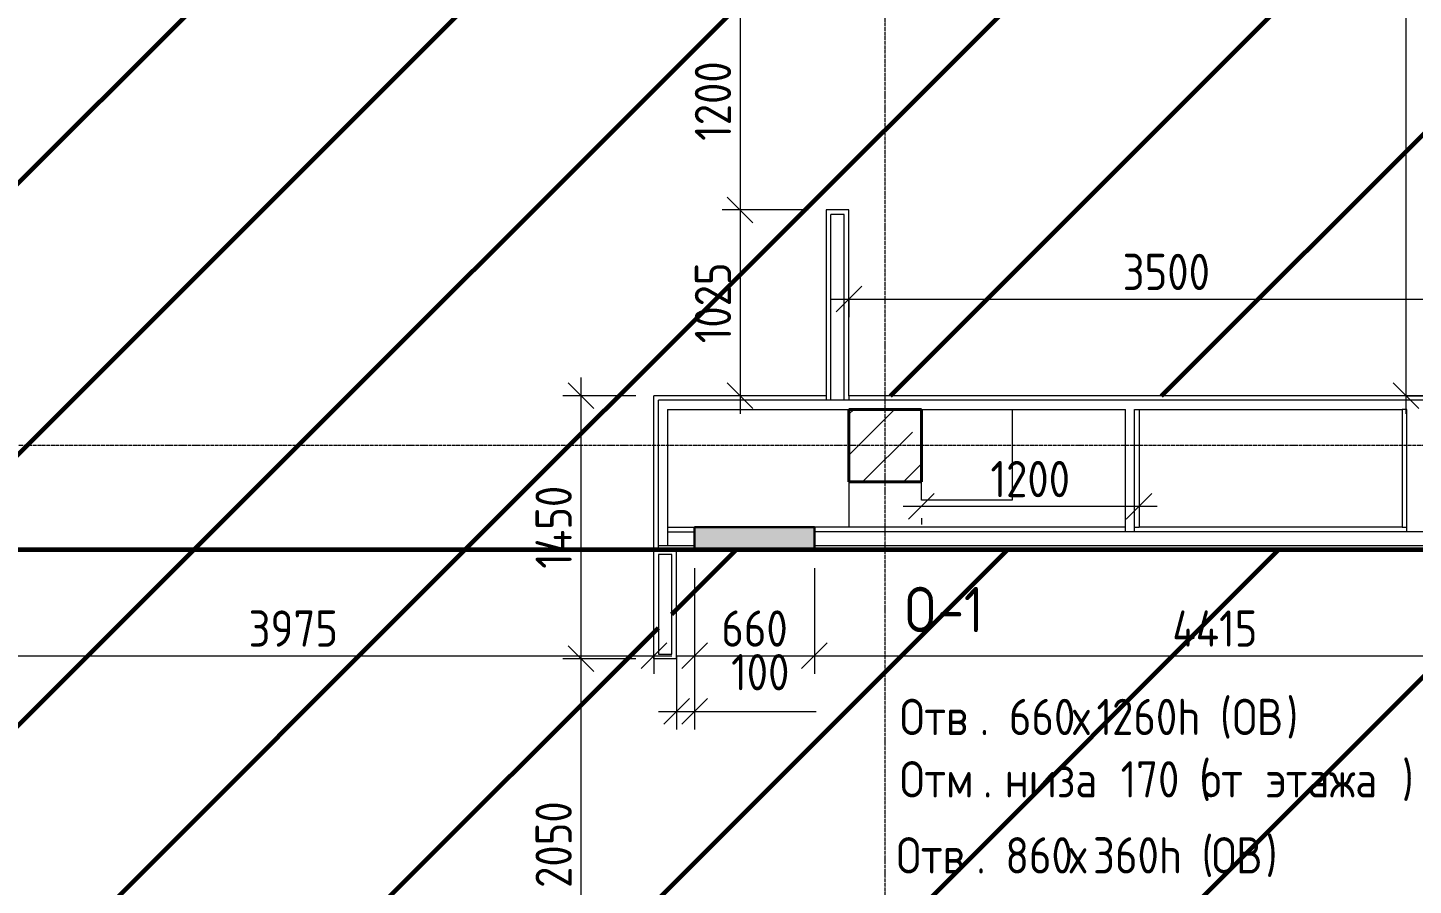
# Model space of a CAD drawing. Header units: millimetres. Extents: x -56773 to 323062, y -262288 to 76460.
# Drawn here: x 23083 to 30721, y -197648 to -192919 of the extents above; entities that cross this region are included whole.
import ezdxf

# ---------------------------------------------------------------- set-up
doc = ezdxf.new("R2010")
doc.units = ezdxf.units.MM
doc.linetypes.add('ADSK_Линия сетки', pattern=[25, 20, -2.5, 0, -2.5])
doc.linetypes.add('ADSK_Невидимые', pattern=[5, 3, -2])
for name, color, linetype, lineweight in [('1.1)Стяжка керамзит  2 этаж', 5, 'Continuous', 60), ('Марки', 7, 'Continuous', 20), ('Несущие колонны', 7, 'Continuous', 18), ('Обобщенные модели', 7, 'ADSK_Невидимые', 18), ('Оси', 7, 'Continuous', 9), ('Перекрытие', 7, 'Continuous', 18), ('Размеры', 7, 'Continuous', 9), ('Стены внутренние', 7, 'Continuous', 18), ('Стены штриховка', 7, 'Continuous', 9), ('Узлы', 7, 'Continuous', 18)]:
    doc.layers.add(name, color=color, linetype=linetype, lineweight=lineweight)
doc.styles.add('GOST Common_2', font='', dxfattribs={"width": 0.9, "height": 250})
doc.styles.add('GOST Common_3', font='', dxfattribs={"width": 0.9, "height": 200})
doc.styles.get('GOST Common_2').set_extended_font_data('GOST Common')
doc.styles.get('GOST Common_3').set_extended_font_data('GOST Common')
doc.dimstyles.new('ADSK_Основной_2_0', dxfattribs={"dimscale": 304.8, "dimtxt": 201.142999, "dimasz": 0.463911, "dimexe": 0.328084, "dimexo": 0.328084, "dimgap": 0.164042, "dimtad": 1, "dimdec": 3, "dimrnd": 0.001, "dimdsep": 46, "dimtxsty": 'GOST Common_3', "dimblk1": 'OBLIQUE', "dimblk2": 'OBLIQUE', "dimsah": 1, "dimcen": 0.09, "dimdle": 0.328084, "dimazin": 2, "dimtfac": 1, "dimtdec": 4, "dimtix": 1, "dimtmove": 0, "dimatfit": 3, "dimfxl": 1, "dimtvp": 1, "dimtolj": 1, "dimtzin": 0, "dimlwd": 20, "dimlwe": 20, "dimarcsym": 2})
doc.dimstyles.new('ADSK_Основной_2_0_1', dxfattribs={"dimscale": 304.8, "dimtxt": 201.142999, "dimasz": 0.463911, "dimexe": 0.328084, "dimexo": 0.328084, "dimgap": 0.164042, "dimtad": 1, "dimdec": 3, "dimrnd": 0.001, "dimdsep": 46, "dimtxsty": 'GOST Common_3', "dimblk1": 'OBLIQUE', "dimblk2": 'OBLIQUE', "dimsah": 1, "dimcen": 0.09, "dimdle": 0.328084, "dimazin": 2, "dimtfac": 1, "dimtdec": 4, "dimtix": 1, "dimtmove": 1, "dimatfit": 3, "dimfxl": 1, "dimtvp": 1, "dimtolj": 1, "dimtzin": 0, "dimlwd": 20, "dimlwe": 20, "dimarcsym": 2})
doc.dimstyles.new('ADSK_Основной_2_0_2', dxfattribs={"dimscale": 304.8, "dimtxt": 201.142999, "dimasz": 0.463911, "dimexe": 0.328084, "dimexo": 0.328084, "dimgap": 0.164042, "dimtad": 1, "dimdec": 3, "dimrnd": 0.001, "dimdsep": 46, "dimtxsty": 'GOST Common_3', "dimblk1": 'OBLIQUE', "dimblk2": 'OBLIQUE', "dimsah": 1, "dimcen": 0.09, "dimdle": 0.328084, "dimazin": 2, "dimtfac": 1, "dimtdec": 4, "dimtix": 1, "dimtmove": 0, "dimatfit": 3, "dimfxl": 1, "dimtvp": 1, "dimtolj": 1, "dimtzin": 0, "dimlwd": 20, "dimlwe": 20, "dimarcsym": 2})

# ---------------------------------------------------------------- blocks, each defined once
blk = doc.blocks.new('ADSK_КолоннаЖБ_Прямоугольная - 400x400 мм-1807143-Кладочный план 4-го этажа')
at = {"layer": 'Несущие колонны', "lineweight": 40}
for p, q in [((-200, 200), (200, 200)), ((-200, -200), (-200, 200)), ((200, 200), (200, -200)), ((200, -200), (-200, -200))]:
    blk.add_line(p, q, dxfattribs=at)
blk = doc.blocks.new('ADSK_ОбобщеннаяМодель_ОтверстиеПрямоугольное_вСтене - О-1_ОВ_660х1260-4085612-Кладочный план 4-го этажа')
at = {"layer": 'Обобщенные модели'}
blk.add_hatch(color=256, dxfattribs=at).paths.add_polyline_path([(450.3, 62.5), (-209.7, 62.5), (-209.7, -62.5), (450.3, -62.5)])
at = {"layer": 'Узлы', "lineweight": 30}
for p, q in [((-209.7, -62.5), (-209.7, 62.5)), ((-209.7, 62.5), (450.3, 62.5)), ((450.3, 62.5), (450.3, -62.5)), ((450.3, -62.5), (-209.7, -62.5))]:
    blk.add_line(p, q, dxfattribs=at)
blk = doc.blocks.new('_Oblique')
at = {"color": 0, "linetype": 'ByBlock', "lineweight": -2}
blk.add_line((-0.5, -0.5), (0.5, 0.5), dxfattribs=at)
blk = doc.blocks.new('*D6016')
at = {"layer": 'Defpoints', "color": 0, "transparency": 16777216}
for p in [(22559.4, -195798.5), (26534.4, -196282.3), (26534.4, -196382.2)]:
    blk.add_point(p, dxfattribs=at)
at = {"layer": 'Размеры', "color": 0, "lineweight": 20, "transparency": 16777216}
for p, q in [((22559.4, -195898.5), (22559.4, -196482.2)), ((22459.4, -196382.2), (26634.4, -196382.2)), ((26534.4, -196382.3), (26534.4, -196482.2))]:
    blk.add_line(p, q, dxfattribs=at)
at = {"layer": 'Размеры', "color": 0, "lineweight": 20, "transparency": 16777216, "xscale": 141.4, "yscale": 141.4, "zscale": 141.4, "rotation": 180}
blk.add_blockref('_Oblique', (22559.4, -196382.2), dxfattribs=at)
at = {"layer": 'Размеры', "color": 0, "lineweight": 20, "transparency": 16777216, "xscale": 141.4, "yscale": 141.4, "zscale": 141.4}
blk.add_blockref('_Oblique', (26534.4, -196382.2), dxfattribs=at)
at = {"layer": 'Размеры', "color": 0, "lineweight": 9, "transparency": 16777216, "insert": (24546.9, -196232.2), "char_height": 200, "width": 605.475, "attachment_point": 5, "style": 'GOST Common_3'}
blk.add_mtext('\\A1;3975', dxfattribs=at)
blk = doc.blocks.new('*D6017')
at = {"layer": 'Defpoints', "color": 0, "transparency": 16777216}
for p in [(26759.4, -195798.5), (26659.4, -196282.3), (26759.4, -196689.5)]:
    blk.add_point(p, dxfattribs=at)
at = {"layer": 'Размеры', "color": 0, "lineweight": 20, "transparency": 16777216}
for p, q in [((26759.4, -195898.5), (26759.4, -196789.5)), ((26659.4, -196382.3), (26659.4, -196789.5)), ((26559.4, -196689.5), (26759.4, -196689.5)), ((26759.4, -196689.5), (27429.3, -196689.5))]:
    blk.add_line(p, q, dxfattribs=at)
at = {"layer": 'Размеры', "color": 0, "lineweight": 20, "transparency": 16777216, "xscale": 141.4, "yscale": 141.4, "zscale": 141.4, "rotation": 180}
blk.add_blockref('_Oblique', (26659.4, -196689.5), dxfattribs=at)
at = {"layer": 'Размеры', "color": 0, "lineweight": 20, "transparency": 16777216, "xscale": 141.4, "yscale": 141.4, "zscale": 141.4}
blk.add_blockref('_Oblique', (26759.4, -196689.5), dxfattribs=at)
at = {"layer": 'Размеры', "color": 0, "lineweight": 9, "transparency": 16777216, "insert": (26960.5, -196372.8), "char_height": 200, "width": 409.104, "attachment_point": 1, "line_spacing_factor": 1.022761, "style": 'GOST Common_3'}
blk.add_mtext('\\A1;100', dxfattribs=at)
blk = doc.blocks.new('*D6018')
at = {"layer": 'Defpoints', "color": 0, "transparency": 16777216}
for p in [(26759.4, -195798.5), (27419.4, -195798.5), (27419.4, -196382.2)]:
    blk.add_point(p, dxfattribs=at)
at = {"layer": 'Размеры', "color": 0, "lineweight": 20, "transparency": 16777216}
for p, q in [((26759.4, -195898.5), (26759.4, -196482.2)), ((27419.4, -195898.5), (27419.4, -196482.2)), ((26659.4, -196382.2), (27519.4, -196382.2))]:
    blk.add_line(p, q, dxfattribs=at)
at = {"layer": 'Размеры', "color": 0, "lineweight": 20, "transparency": 16777216, "xscale": 141.4, "yscale": 141.4, "zscale": 141.4, "rotation": 180}
blk.add_blockref('_Oblique', (26759.4, -196382.2), dxfattribs=at)
at = {"layer": 'Размеры', "color": 0, "lineweight": 20, "transparency": 16777216, "xscale": 141.4, "yscale": 141.4, "zscale": 141.4}
blk.add_blockref('_Oblique', (27419.4, -196382.2), dxfattribs=at)
at = {"layer": 'Размеры', "color": 0, "lineweight": 9, "transparency": 16777216, "insert": (27089.4, -196232.2), "char_height": 200, "width": 454.106, "attachment_point": 5, "style": 'GOST Common_3'}
blk.add_mtext('\\A1;660', dxfattribs=at)
blk = doc.blocks.new('*D6019')
at = {"layer": 'Defpoints', "color": 0, "transparency": 16777216}
for p in [(27419.4, -195798.5), (31834.4, -195798.5), (31834.4, -196382.2)]:
    blk.add_point(p, dxfattribs=at)
at = {"layer": 'Размеры', "color": 0, "lineweight": 20, "transparency": 16777216}
for p, q in [((27419.4, -195898.5), (27419.4, -196482.2)), ((31834.4, -195898.5), (31834.4, -196482.2)), ((27319.4, -196382.2), (31934.4, -196382.2))]:
    blk.add_line(p, q, dxfattribs=at)
at = {"layer": 'Размеры', "color": 0, "lineweight": 20, "transparency": 16777216, "xscale": 141.4, "yscale": 141.4, "zscale": 141.4, "rotation": 180}
blk.add_blockref('_Oblique', (27419.4, -196382.2), dxfattribs=at)
at = {"layer": 'Размеры', "color": 0, "lineweight": 20, "transparency": 16777216, "xscale": 141.4, "yscale": 141.4, "zscale": 141.4}
blk.add_blockref('_Oblique', (31834.4, -196382.2), dxfattribs=at)
at = {"layer": 'Размеры', "color": 0, "lineweight": 9, "transparency": 16777216, "insert": (29626.9, -196232.2), "char_height": 200, "width": 601.383, "attachment_point": 5, "style": 'GOST Common_3'}
blk.add_mtext('\\A1;4415', dxfattribs=at)
blk = doc.blocks.new('*D6066')
at = {"layer": 'Defpoints', "color": 0, "transparency": 16777216}
for p in [(27484.4, -192723.5), (27010.2, -193923.5), (27484.4, -193923.5)]:
    blk.add_point(p, dxfattribs=at)
at = {"layer": 'Размеры', "color": 0, "lineweight": 20, "transparency": 16777216}
for p, q in [((27010.2, -192623.5), (27010.2, -194023.5)), ((27384.4, -192723.5), (26910.2, -192723.5)), ((27384.4, -193923.5), (26910.2, -193923.5))]:
    blk.add_line(p, q, dxfattribs=at)
at = {"layer": 'Размеры', "color": 0, "lineweight": 20, "transparency": 16777216, "xscale": 141.4, "yscale": 141.4, "zscale": 141.4}
for p, rotation in [((27010.2, -192723.5), 90), ((27010.2, -193923.5), 270)]:
    blk.add_blockref('_Oblique', p, dxfattribs=dict(at, rotation=rotation))
at = {"layer": 'Размеры', "color": 0, "lineweight": 9, "transparency": 16777216, "insert": (26860.2, -193323.5), "char_height": 200, "width": 560.473, "attachment_point": 5, "rotation": 90, "style": 'GOST Common_3'}
blk.add_mtext('\\A1;1200', dxfattribs=at)
blk = doc.blocks.new('*D6067')
at = {"layer": 'Defpoints', "color": 0, "transparency": 16777216}
for p in [(27484.4, -193923.5), (27010.2, -194948.5), (27110.2, -194948.5)]:
    blk.add_point(p, dxfattribs=at)
at = {"layer": 'Размеры', "color": 0, "lineweight": 20, "transparency": 16777216}
for p, q in [((27010.2, -193823.5), (27010.2, -195048.5)), ((27384.4, -193923.5), (26910.2, -193923.5)), ((27010.2, -194948.5), (26910.2, -194948.5))]:
    blk.add_line(p, q, dxfattribs=at)
at = {"layer": 'Размеры', "color": 0, "lineweight": 20, "transparency": 16777216, "xscale": 141.4, "yscale": 141.4, "zscale": 141.4}
for p, rotation in [((27010.2, -193923.5), 90), ((27010.2, -194948.5), 270)]:
    blk.add_blockref('_Oblique', p, dxfattribs=dict(at, rotation=rotation))
at = {"layer": 'Размеры', "color": 0, "lineweight": 9, "transparency": 16777216, "insert": (26860.2, -194436), "char_height": 200, "width": 560.473, "attachment_point": 5, "rotation": 90, "style": 'GOST Common_3'}
blk.add_mtext('\\A1;1025', dxfattribs=at)
blk = doc.blocks.new('*D6068')
at = {"layer": 'Defpoints', "color": 0, "transparency": 16777216}
for p in [(26534.4, -194948.5), (26132, -196398.5), (26534.4, -196398.5)]:
    blk.add_point(p, dxfattribs=at)
at = {"layer": 'Размеры', "color": 0, "lineweight": 20, "transparency": 16777216}
for p, q in [((26132, -194848.5), (26132, -196498.5)), ((26434.4, -194948.5), (26032, -194948.5)), ((26434.4, -196398.5), (26032, -196398.5))]:
    blk.add_line(p, q, dxfattribs=at)
at = {"layer": 'Размеры', "color": 0, "lineweight": 20, "transparency": 16777216, "xscale": 141.4, "yscale": 141.4, "zscale": 141.4}
for p, rotation in [((26132, -194948.5), 90), ((26132, -196398.5), 270)]:
    blk.add_blockref('_Oblique', p, dxfattribs=dict(at, rotation=rotation))
at = {"layer": 'Размеры', "color": 0, "lineweight": 9, "transparency": 16777216, "insert": (25982, -195673.5), "char_height": 200, "width": 580.928, "attachment_point": 5, "rotation": 90, "style": 'GOST Common_3'}
blk.add_mtext('\\A1;1450', dxfattribs=at)
blk = doc.blocks.new('*D6069')
at = {"layer": 'Defpoints', "color": 0, "transparency": 16777216}
for p in [(26534.4, -196398.5), (26132, -198448.5), (26534.4, -198448.5)]:
    blk.add_point(p, dxfattribs=at)
at = {"layer": 'Размеры', "color": 0, "lineweight": 20, "transparency": 16777216}
for p, q in [((26132, -196298.5), (26132, -198548.5)), ((26434.4, -196398.5), (26032, -196398.5)), ((26434.4, -198448.5), (26032, -198448.5))]:
    blk.add_line(p, q, dxfattribs=at)
at = {"layer": 'Размеры', "color": 0, "lineweight": 20, "transparency": 16777216, "xscale": 141.4, "yscale": 141.4, "zscale": 141.4}
for p, rotation in [((26132, -196398.5), 90), ((26132, -198448.5), 270)]:
    blk.add_blockref('_Oblique', p, dxfattribs=dict(at, rotation=rotation))
at = {"layer": 'Размеры', "color": 0, "lineweight": 9, "transparency": 16777216, "insert": (25982, -197423.5), "char_height": 200, "width": 605.475, "attachment_point": 5, "rotation": 90, "style": 'GOST Common_3'}
blk.add_mtext('\\A1;2050', dxfattribs=at)
blk = doc.blocks.new('*D6071')
at = {"layer": 'Defpoints', "color": 0, "transparency": 16777216}
for p in [(27609.4, -194315.6), (31109.4, -194315.6), (31109.4, -194415.6)]:
    blk.add_point(p, dxfattribs=at)
at = {"layer": 'Размеры', "color": 0, "lineweight": 20, "transparency": 16777216}
for p, q in [((27509.4, -194415.6), (31209.4, -194415.6)), ((27609.4, -194415.6), (27609.4, -194515.6)), ((31109.4, -194415.6), (31109.4, -194515.6))]:
    blk.add_line(p, q, dxfattribs=at)
at = {"layer": 'Размеры', "color": 0, "lineweight": 20, "transparency": 16777216, "xscale": 141.4, "yscale": 141.4, "zscale": 141.4, "rotation": 180}
blk.add_blockref('_Oblique', (27609.4, -194415.6), dxfattribs=at)
at = {"layer": 'Размеры', "color": 0, "lineweight": 20, "transparency": 16777216, "xscale": 141.4, "yscale": 141.4, "zscale": 141.4}
blk.add_blockref('_Oblique', (31109.4, -194415.6), dxfattribs=at)
at = {"layer": 'Размеры', "color": 0, "lineweight": 9, "transparency": 16777216, "insert": (29359.4, -194265.6), "char_height": 200, "width": 605.475, "attachment_point": 5, "style": 'GOST Common_3'}
blk.add_mtext('\\A1;3500', dxfattribs=at)
blk = doc.blocks.new('*D6072')
at = {"layer": 'Defpoints', "color": 0, "transparency": 16777216}
for p in [(30581.5, -189273.5), (30681.5, -189273.5), (30581.5, -194948.5)]:
    blk.add_point(p, dxfattribs=at)
at = {"layer": 'Размеры', "color": 0, "lineweight": 20, "transparency": 16777216}
for p, q in [((30681.5, -195048.5), (30681.5, -189173.5)), ((30681.5, -189273.5), (30781.5, -189273.5)), ((30681.5, -194948.5), (30781.5, -194948.5))]:
    blk.add_line(p, q, dxfattribs=at)
at = {"layer": 'Размеры', "color": 0, "lineweight": 20, "transparency": 16777216, "xscale": 141.4, "yscale": 141.4, "zscale": 141.4}
for p, rotation in [((30681.5, -189273.5), 90), ((30681.5, -194948.5), 270)]:
    blk.add_blockref('_Oblique', p, dxfattribs=dict(at, rotation=rotation))
at = {"layer": 'Размеры', "color": 0, "lineweight": 9, "transparency": 16777216, "insert": (30531.5, -192111), "char_height": 200, "width": 605.475, "attachment_point": 5, "rotation": 90, "style": 'GOST Common_3'}
blk.add_mtext('\\A1;5675', dxfattribs=at)
blk = doc.blocks.new('*D6073')
at = {"layer": 'Defpoints', "color": 0, "transparency": 16777216}
for p in [(28009.4, -195523.5), (29209.4, -195457.8), (29209.4, -195557.8)]:
    blk.add_point(p, dxfattribs=at)
at = {"layer": 'Размеры', "color": 0, "lineweight": 20, "transparency": 16777216}
for p, q in [((27909.4, -195557.8), (29309.4, -195557.8)), ((29209.4, -195557.8), (29209.4, -195657.8)), ((28009.4, -195623.5), (28009.4, -195657.8))]:
    blk.add_line(p, q, dxfattribs=at)
at = {"layer": 'Размеры', "color": 0, "lineweight": 20, "transparency": 16777216, "xscale": 141.4, "yscale": 141.4, "zscale": 141.4, "rotation": 180}
blk.add_blockref('_Oblique', (28009.4, -195557.8), dxfattribs=at)
at = {"layer": 'Размеры', "color": 0, "lineweight": 20, "transparency": 16777216, "xscale": 141.4, "yscale": 141.4, "zscale": 141.4}
blk.add_blockref('_Oblique', (29209.4, -195557.8), dxfattribs=at)
at = {"layer": 'Размеры', "color": 0, "lineweight": 9, "transparency": 16777216, "insert": (28609.4, -195407.8), "char_height": 200, "width": 560.473, "attachment_point": 5, "style": 'GOST Common_3'}
blk.add_mtext('\\A1;1200', dxfattribs=at)

msp = doc.modelspace()

# ---------------------------------------------------------------- hatches: boundary and pattern name
at = {"layer": '1.1)Стяжка керамзит  2 этаж', "transparency": 33554687}
h = msp.add_hatch(dxfattribs=at)
h.set_pattern_fill('ANSI31', color=5, scale=333)
h.paths.add_polyline_path([(31109.3615, -189273.4914), (30209.3615, -189273.4914), (28559.3615, -189273.4914), (28009.3615, -189273.4914), (28009.3615, -189423.4914), (27609.3615, -189423.4914), (27609.3615, -192723.4914), (27484.3615, -192723.4914), (27484.3615, -189273.4914), (27009.3615, -189273.4914), (25359.3615, -189273.4914), (24209.3615, -189273.4914), (22559.3615, -189273.4914), (22559.3615, -192723.4914), (22434.3615, -192723.4914), (22434.3615, -189423.4914), (22009.3615, -189423.4914), (21609.3615, -189423.4914), (21609.3615, -189273.4914), (21009.3615, -189273.4914), (19359.3615, -189273.4914), (19034.3615, -189273.4914), (19034.3615, -194948.4914), (22434.3615, -194948.4914), (22434.3615, -193923.4914), (22559.3615, -193923.4914), (22559.3615, -195798.4914), (26534.3615, -195798.4914), (26534.3615, -194948.4914), (27484.3615, -194948.4914), (27484.3615, -193923.4914), (27609.3615, -193923.4914), (27609.3615, -194948.4914), (31109.3615, -194948.4914)])
h = msp.add_hatch(dxfattribs=at)
h.set_pattern_fill('ANSI31', color=5, scale=333)
h.paths.add_polyline_path([(61559.3615, -195798.4914), (-9515.6385, -195798.4914), (-9515.6385, -199048.4914), (61559.3615, -199048.4914)])
h.paths.add_polyline_path([(26559.3615, -198473.4914), (26634.3615, -198473.4914), (26634.3615, -199023.4914), (26559.3615, -199023.4914)], flags=16)
h.paths.add_polyline_path([(26559.3615, -196373.4914), (26559.3615, -195823.4914), (26634.3615, -195823.4914), (26634.3615, -196373.4914)], flags=16)
h.paths.add_polyline_path([(41109.3615, -196023.4914), (41109.3615, -195898.4914), (42009.3615, -195898.4914), (42009.3615, -196023.4914)], flags=16)
h.paths.add_polyline_path([(45809.3615, -196023.4914), (45809.3615, -195898.4914), (46809.3615, -195898.4914), (46809.3615, -196023.4914)], flags=16)
h.paths.add_polyline_path([(48659.3615, -195923.4914), (48659.3615, -195898.4914), (49409.3615, -195898.4914), (49409.3615, -195923.4914)], flags=16)
h.paths.add_polyline_path([(41734.3615, -193523.4914), (39734.3615, -193523.4914), (39734.3615, -195023.4914), (40009.3615, -195023.4914), (40034.3615, -195023.4914), (40034.3615, -195798.4914), (41734.3615, -195798.4914)], flags=0)
at = {"layer": 'Несущие колонны', "lineweight": 9}
h = msp.add_hatch(dxfattribs=at)
h.set_pattern_fill('FP_1', color=256, style=0, pattern_type=2)
h.set_pattern_definition([(45, (9.36, -198628.46), (-224.5064, 224.5064), []), (45, (233.87, -198628.46), (-224.5064, 224.5064), [396.875, -79.375, 3.353, -76.022])])
h.paths.add_polyline_path([(27609.3615, -195423.4914), (28009.3615, -195423.4914), (28009.3615, -195023.4914), (27609.3615, -195023.4914), (27609.3615, -195092.7203)])

# ---------------------------------------------------------------- linework, layer by layer
at = {"layer": '1.1)Стяжка керамзит  2 этаж'}
msp.add_lwpolyline([(61559.3615, -195798.4914), (-9515.6385, -195798.4914), (-9515.6385, -199048.4914), (61559.3615, -199048.4914)], close=True, dxfattribs=at)
at = {"layer": 'Несущие колонны', "lineweight": 9}
for p, q in [((28009.3615, -195023.4914), (27609.3615, -195023.4914)), ((27609.3615, -195023.4914), (27609.3615, -195423.4914)), ((28009.3615, -195423.4914), (28009.3615, -195023.4914)), ((27609.3615, -195423.4914), (28009.3615, -195423.4914))]:
    msp.add_line(p, q, dxfattribs=at)
at = {"layer": 'Оси', "linetype": 'ADSK_Линия сетки', "lineweight": 5}
for p, q in [((27809.3615, -209602.3427), (27809.3615, -188601.0153)), ((62563.3938, -195223.4914), (-25230.7352, -195223.4914))]:
    msp.add_line(p, q, dxfattribs=at)
at = {"layer": 'Перекрытие'}
for p, q in [((28509.3615, -195023.4914), (28509.3615, -195523.4914)), ((27609.3615, -195423.4914), (27609.3615, -195673.4914)), ((28009.3615, -195523.4914), (28009.3615, -195423.4914)), ((28509.3615, -195523.4914), (28009.3615, -195523.4914))]:
    msp.add_line(p, q, dxfattribs=at)
at = {"layer": 'Стены внутренние', "lineweight": 5}
for p, q in [((27484.3615, -193923.4914), (27484.3615, -194948.4914)), ((27609.3615, -193923.4914), (27484.3615, -193923.4914)), ((27609.3615, -194948.4914), (27609.3615, -193923.4914)), ((26534.3615, -196398.4914), (26534.3615, -194948.4914)), ((27484.3615, -194948.4914), (26534.3615, -194948.4914)), ((31109.3615, -194948.4914), (27609.3615, -194948.4914)), ((26609.3615, -195023.4914), (26609.3615, -195673.4914)), ((26609.3615, -195023.4914), (29134.3615, -195023.4914)), ((29134.3615, -195673.4914), (29134.3615, -195023.4914)), ((29209.3615, -195023.4914), (29209.3615, -195673.4914)), ((29209.3615, -195023.4914), (30659.3615, -195023.4914)), ((30659.3615, -195023.4914), (30659.3615, -195673.4914)), ((26609.3615, -195673.4914), (26759.3615, -195673.4914)), ((29134.3615, -195673.4914), (27419.3615, -195673.4914)), ((30659.3615, -195673.4914), (29209.3615, -195673.4914)), ((26759.3615, -195798.4914), (26534.3615, -195798.4914)), ((26659.3615, -196398.4914), (26659.3615, -195798.4914)), ((31834.3615, -195798.4914), (27419.3615, -195798.4914)), ((26659.3615, -196398.4914), (26534.3615, -196398.4914))]:
    msp.add_line(p, q, dxfattribs=at)
at = {"layer": 'Стены штриховка', "lineweight": 9}
for p, q in [((27584.3615, -193948.4914), (27509.3615, -193948.4914)), ((27509.3615, -194973.4914), (27509.3615, -193948.4914)), ((27584.3615, -194973.4914), (27584.3615, -193948.4914)), ((26559.3615, -195798.4914), (26559.3615, -194973.4914)), ((31684.3615, -194973.4914), (26559.3615, -194973.4914)), ((27484.3615, -194948.4914), (27484.3615, -194973.4914)), ((27609.3615, -194948.4914), (27609.3615, -194973.4914)), ((29184.3615, -195698.4914), (29184.3615, -195023.4914)), ((29184.3615, -195023.4914), (29209.3615, -195023.4914)), ((30684.3615, -195023.4914), (30659.3615, -195023.4914)), ((30684.3615, -195698.4914), (30684.3615, -195023.4914)), ((26609.3615, -195673.4914), (26609.3615, -195773.4914)), ((29134.3615, -195698.4914), (29134.3615, -195673.4914)), ((29184.3615, -195673.4914), (29209.3615, -195673.4914)), ((30659.3615, -195673.4914), (30684.3615, -195673.4914)), ((26609.3615, -195698.4914), (26759.3615, -195698.4914)), ((31809.3615, -195698.4914), (27419.3615, -195698.4914)), ((26559.3615, -195773.4914), (26759.3615, -195773.4914)), ((26634.3615, -195823.4914), (26559.3615, -195823.4914)), ((26559.3615, -195823.4914), (26559.3615, -196373.4914)), ((26634.3615, -196373.4914), (26634.3615, -195823.4914)), ((27419.3615, -195773.4914), (31809.3615, -195773.4914)), ((26559.3615, -196373.4914), (26634.3615, -196373.4914))]:
    msp.add_line(p, q, dxfattribs=at)

# ---------------------------------------------------------------- block references
at = {"layer": 'Несущие колонны', "lineweight": 9, "rotation": 89.9999999999999}
msp.add_blockref('ADSK_КолоннаЖБ_Прямоугольная - 400x400 мм-1807143-Кладочный план 4-го этажа', (27809.3615, -195223.4914), dxfattribs=at)
at = {"layer": 'Обобщенные модели', "color": 7, "true_color": 0xffffff, "rotation": 180}
msp.add_blockref('ADSK_ОбобщеннаяМодель_ОтверстиеПрямоугольное_вСтене - О-1_ОВ_660х1260-4085612-Кладочный план 4-го этажа', (27209.6634, -195735.9914), dxfattribs=at)

# ---------------------------------------------------------------- texts
at = {"layer": 'Марки', "lineweight": 9, "attachment_point": 1}
for s, insert, char_height, width, style in [('\\fGOST Common|b0|i0|c204|p34|;\\W.9;О', (27919.3395, -196002.4034), 250, 216.455625, 'GOST Common_2'), ('-1', (28097.9332, -196002.4034), 250, 331.898625, 'GOST Common_2'), ('1260h (', (28974.4908, -196619.6339), 200, 909.113625, 'GOST Common_3'), ('\\fGOST Common|b0|i0|c204|p34|;\\W.9;)', (30022.2408, -196619.6339), 200, 86.58225, 'GOST Common_3'), ('Отв', (27891.022, -196619.6339), 200, 533.923875, 'GOST Common_3'), ('. 660', (28331.5533, -196619.6339), 200, 620.506125, 'GOST Common_3'), ('ОВ', (29724.5845, -196619.6339), 200, 360.759375, 'GOST Common_3'), ('\\fGOST Common|b0|i0|c204|p34|;\\W.9;х', (28843.522, -196619.6339), 200, 158.734125, 'GOST Common_3'), ('Отм', (27891.022, -196963.5923), 200, 555.569437, 'GOST Common_3'), (' 170 (', (28998.3033, -196963.5923), 200, 671.012437, 'GOST Common_3'), ('\\fGOST Common|b0|i0|c204|p34|;\\W.9;)', (30659.2251, -196963.5923), 200, 86.58225, 'GOST Common_3'), ('низа', (28468.4751, -196963.5923), 200, 642.151687, 'GOST Common_3'), ('от', (29551.9439, -196963.5923), 200, 353.544187, 'GOST Common_3'), ('этажа', (29909.1314, -196963.5923), 200, 909.113625, 'GOST Common_3'), ('. ', (28349.4126, -196963.5923), 200, 144.30375, 'GOST Common_3'), ('360h (', (28955.5303, -197382.8988), 200, 793.670625, 'GOST Common_3'), ('\\fGOST Common|b0|i0|c204|p34|;\\W.9;)', (29908.0303, -197382.8988), 200, 86.58225, 'GOST Common_3'), ('Отв', (27872.0615, -197382.8988), 200, 533.923875, 'GOST Common_3'), ('. 860', (28312.5928, -197382.8988), 200, 620.506125, 'GOST Common_3'), ('ОВ', (29610.374, -197382.8988), 200, 360.759375, 'GOST Common_3'), ('\\fGOST Common|b0|i0|c204|p34|;\\W.9;х', (28824.5615, -197382.8988), 200, 158.734125, 'GOST Common_3')]:
    msp.add_mtext(s, dxfattribs=dict(at, insert=insert, char_height=char_height, width=width, style=style))

# ---------------------------------------------------------------- dimensions: what is measured, and where the dimension line sits
at = {"layer": 'Размеры', "lineweight": 9}
for base, p1, p2, override, picture, middle in [((30681.4616, -189273.4914), (30581.4767, -194948.4914), (30581.4767, -189273.4914), {"dimpost": '<>', "dimfxl": 5675}, '*D6072', (30531.4616, -192110.9914)), ((27010.2159, -193923.4914), (27484.3615, -192723.4914), (27484.3615, -193923.4914), {"dimpost": '<>', "dimfxl": 1200}, '*D6066', (26860.2159, -193323.4914)), ((27010.2159, -194948.4914), (27484.3615, -193923.4914), (27110.2008, -194948.4914), {"dimpost": '<>', "dimfxl": 1091.155918}, '*D6067', (26860.2159, -194435.9914)), ((26132.0329, -196398.4914), (26534.3615, -194948.4914), (26534.3615, -196398.4914), {"dimpost": '<>', "dimfxl": 1450}, '*D6068', (25982.0329, -195673.4914)), ((26132.0329, -198448.4914), (26534.3615, -196398.4914), (26534.3615, -198448.4914), {"dimpost": '<>', "dimfxl": 2050}, '*D6069', (25982.0329, -197423.4914))]:
    dim = msp.add_linear_dim(base=base, p1=p1, p2=p2, angle=90, dimstyle='ADSK_Основной_2_0_2', override=override, dxfattribs=at)
    dim.commit()
    dim.dimension.update_dxf_attribs({"geometry": picture, "text_midpoint": middle})
for base, p1, p2, dimstyle, override, picture, middle in [((31109.3615, -194415.5989), (27609.3615, -194315.614), (31109.3615, -194315.614), 'ADSK_Основной_2_0_2', {"dimpost": '<>', "dimfxl": 3500}, '*D6071', (29359.3615, -194265.5989)), ((29209.3615, -195557.7685), (28009.3615, -195523.4914), (29209.3615, -195457.7836), 'ADSK_Основной_2_0_2', {"dimpost": '<>', "dimfxl": 1201.797621}, '*D6073', (28609.3615, -195407.7685)), ((26534.3615, -196382.2452), (22559.3615, -195798.4914), (26534.3615, -196282.2603), 'ADSK_Основной_2_0_1', {"dimpost": '<>', "dimfxl": 4004.329826}, '*D6016', (24546.8615, -196232.2452)), ((27419.3615, -196382.2452), (26759.3615, -195798.4914), (27419.3615, -195798.4914), 'ADSK_Основной_2_0_1', {"dimpost": '<>', "dimfxl": 660}, '*D6018', (27089.3615, -196232.2452)), ((31834.3615, -196382.2452), (27419.3615, -195798.4914), (31834.3615, -195798.4914), 'ADSK_Основной_2_0_1', {"dimpost": '<>', "dimfxl": 4415}, '*D6019', (29626.8615, -196232.2452))]:
    dim = msp.add_linear_dim(base=base, p1=p1, p2=p2, dimstyle=dimstyle, override=override, dxfattribs=at)
    dim.commit()
    dim.dimension.update_dxf_attribs({"geometry": picture, "text_midpoint": middle})
dim = msp.add_linear_dim(base=(26759.3615, -196689.5066), p1=(26659.3615, -196282.2603), p2=(26759.3615, -195798.4914), dimstyle='ADSK_Основной_2_0', override={"dimpost": '<>', "dimfxl": 493.996313}, dxfattribs=at)
dim.commit()
dim.dimension.update_dxf_attribs({"geometry": '*D6017', "text_midpoint": (27165.0472, -196689.5066), "dimtype": 160})

doc.saveas('drawing.dxf')
